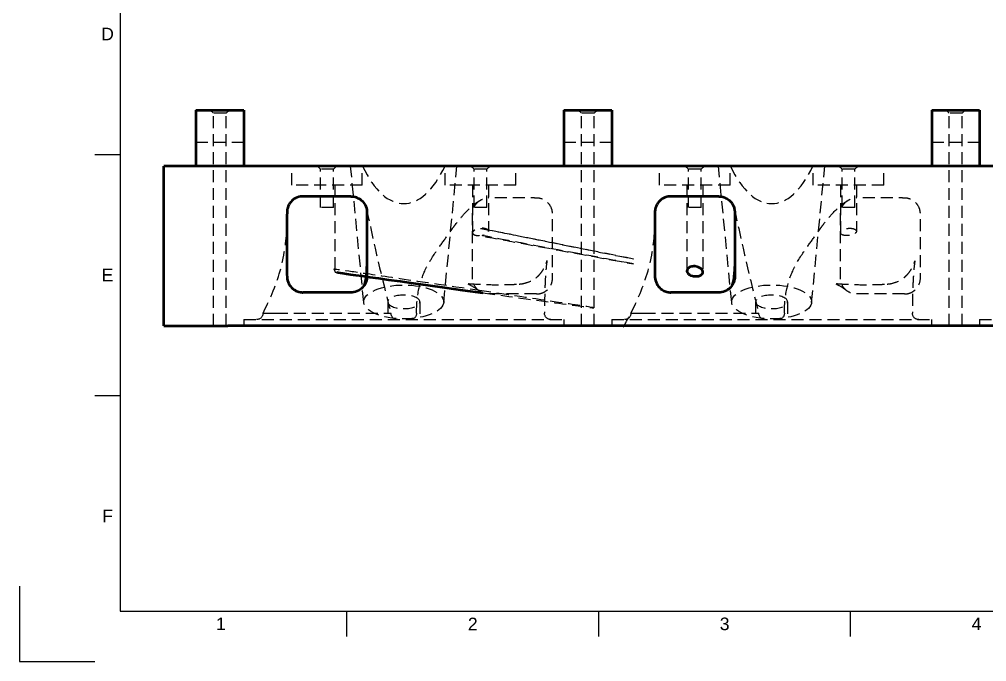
# Model space of a CAD drawing. Header units: millimetres. Extents: x 0 to 420, y 0 to 297.
# Drawn here: x 0 to 192, y 0 to 127.5 of the extents above; entities that cross this region are included whole.
import ezdxf
from ezdxf.enums import TextEntityAlignment as Align

# ---------------------------------------------------------------- set-up
doc = ezdxf.new("R2010")
doc.units = ezdxf.units.MM
doc.header["$LTSCALE"] = 0.75
doc.linetypes.add('HIDDEN2', pattern=[4.7625, 3.175, -1.5875])
for name, color, linetype, lineweight in [('BORDER', 7, 'Continuous', 25), ('Hidden', 7, 'HIDDEN2', 25), ('Visible', 7, 'Continuous', 50)]:
    doc.layers.add(name, color=color, linetype=linetype, lineweight=lineweight)
doc.styles.add('FusionTitle', font='Arial.ttf')

# ---------------------------------------------------------------- blocks, each defined once
blk = doc.blocks.new('ISO_A3_SHEET')
at = {"layer": 'BORDER'}
for p, q in [((20, 287), (20, 10)), ((15, 100.66667), (20, 100.66667)), ((15, 52.83334), (20, 52.83334)), ((20, 10), (410, 10)), ((65, 5), (65, 10)), ((115, 5), (115, 10)), ((165, 5), (165, 10))]:
    blk.add_line(p, q, dxfattribs=at)
at = {"layer": 'Defpoints'}
for p, q in [((0, 15), (0, 0)), ((0, 0), (15, 0))]:
    blk.add_line(p, q, dxfattribs=at)
at = {"layer": 'BORDER', "style": 'FusionTitle'}
for s, p in [('D', (17.5, 124.58334)), ('E', (17.5, 76.75001)), ('F', (17.5, 28.91668)), ('1', (40, 7.5)), ('2', (90, 7.5)), ('3', (140, 7.5)), ('4', (190, 7.5))]:
    blk.add_text(s, height=2.5, dxfattribs=at).set_placement(p, align=Align.MIDDLE)

msp = doc.modelspace()

# ---------------------------------------------------------------- linework, layer by layer
at = {"layer": 'Hidden'}
for p, q in [((38.5293, 108.8678), (37.9007, 109.4965)), ((41.082, 108.8678), (41.7107, 109.4965)), ((111.5543, 108.8678), (110.9257, 109.4965)), ((114.107, 108.8678), (114.7357, 109.4965)), ((184.5793, 108.8678), (183.9507, 109.4965)), ((187.132, 108.8678), (187.7607, 109.4965)), ((41.082, 108.8678), (38.5293, 108.8678)), ((38.5293, 66.6315), (38.5293, 108.8678)), ((41.082, 66.6315), (41.082, 108.8678)), ((114.107, 108.8678), (111.5543, 108.8678)), ((111.5543, 66.6315), (111.5543, 108.8678)), ((114.107, 66.6315), (114.107, 108.8678)), ((187.132, 108.8678), (184.5793, 108.8678)), ((184.5793, 66.6315), (184.5793, 108.8678)), ((187.132, 66.6315), (187.132, 108.8678)), ((35.0557, 103.1465), (44.5557, 103.1465)), ((108.0807, 103.1465), (117.5807, 103.1465)), ((181.1057, 103.1465), (190.6057, 103.1465)), ((54.0657, 94.5715), (54.0657, 98.3815)), ((59.7893, 97.7528), (59.1607, 98.3815)), ((62.342, 97.7528), (62.9707, 98.3815)), ((68.3748, 71.2748), (65.7559, 98.3815)), ((68.0657, 94.5715), (68.0657, 98.3815)), ((84.2366, 71.2748), (86.8555, 98.3815)), ((84.5457, 94.5715), (84.5457, 98.3815)), ((90.2693, 97.7528), (89.6407, 98.3815)), ((92.822, 97.7528), (93.4507, 98.3815)), ((98.5457, 94.5715), (98.5457, 98.3815)), ((127.0907, 94.5715), (127.0907, 98.3815)), ((132.8143, 97.7528), (132.1857, 98.3815)), ((135.367, 97.7528), (135.9957, 98.3815)), ((141.3998, 71.2748), (138.7809, 98.3815)), ((141.0907, 94.5715), (141.0907, 98.3815)), ((157.2616, 71.2748), (159.8805, 98.3815)), ((157.5707, 94.5715), (157.5707, 98.3815)), ((163.2943, 97.7528), (162.6657, 98.3815)), ((165.847, 97.7528), (166.4757, 98.3815)), ((171.5707, 94.5715), (171.5707, 98.3815)), ((62.342, 97.7528), (59.7893, 97.7528)), ((59.7893, 90.1265), (59.7893, 97.7528)), ((62.342, 90.1265), (62.342, 97.7528)), ((92.822, 97.7528), (90.2693, 97.7528)), ((90.2693, 90.1265), (90.2693, 97.7528)), ((92.822, 90.1265), (92.822, 97.7528)), ((135.367, 97.7528), (132.8143, 97.7528)), ((132.8143, 90.1265), (132.8143, 97.7528)), ((135.367, 90.1265), (135.367, 97.7528)), ((165.847, 97.7528), (163.2943, 97.7528)), ((163.2943, 90.1265), (163.2943, 97.7528)), ((165.847, 90.1265), (165.847, 97.7528)), ((68.0657, 94.5715), (54.0657, 94.5715)), ((62.6532, 94.5715), (62.6532, 77.3301)), ((98.5457, 94.5715), (84.5457, 94.5715)), ((89.9582, 94.5715), (89.9582, 85.1497)), ((93.1332, 94.5715), (93.1332, 85.4119)), ((141.0907, 94.5715), (127.0907, 94.5715)), ((132.5032, 94.5715), (132.5032, 77.5462)), ((135.6782, 94.5715), (135.6782, 77.3301)), ((171.5707, 94.5715), (157.5707, 94.5715)), ((162.9832, 94.5715), (162.9832, 85.1497)), ((166.1582, 94.5715), (166.1582, 85.4119)), ((62.342, 90.1265), (59.7893, 90.1265)), ((92.822, 90.1265), (90.2693, 90.1265)), ((135.367, 90.1265), (132.8143, 90.1265)), ((165.847, 90.1265), (163.2943, 90.1265)), ((73.1307, 71.4117), (73.1307, 67.9015)), ((79.4807, 71.4117), (79.4807, 67.9015)), ((146.1557, 71.4117), (146.1557, 67.9015)), ((152.5057, 71.4117), (152.5057, 67.9015)), ((48.3657, 69.1715), (48.5614, 69.1715)), ((48.5614, 69.1715), (50.8906, 69.1715)), ((50.8906, 69.1715), (73.5579, 69.1715)), ((73.5579, 69.1715), (73.7657, 69.1715)), ((78.8457, 69.1715), (78.8457, 69.1715)), ((121.3907, 69.1715), (121.5864, 69.1715)), ((121.5864, 69.1715), (123.9156, 69.1715)), ((123.9156, 69.1715), (146.5829, 69.1715)), ((146.5829, 69.1715), (146.7907, 69.1715)), ((151.8707, 69.1715), (151.8707, 69.1715)), ((44.5557, 67.9015), (108.0557, 67.9015)), ((44.5557, 67.9015), (44.5557, 66.6315)), ((108.0557, 67.9015), (108.0557, 66.6315)), ((117.5807, 67.9015), (181.0807, 67.9015)), ((117.5807, 67.9015), (117.5807, 66.6315)), ((181.0807, 67.9015), (181.0807, 66.6315)), ((190.6057, 67.9015), (254.1057, 67.9015)), ((190.6057, 67.9015), (190.6057, 66.6315))]:
    msp.add_line(p, q, dxfattribs=at)
for centre, radius, start, end in [((475.0389, 173.91), 414.7175, 191.695986, 194.628697), ((548.0639, 173.91), 414.7175, 191.695986, 194.628697), ((66.7424, 97.4317), 61.5232, 329.698324, 332.655272)]:
    msp.add_arc(centre, radius, start, end, dxfattribs=at)
at = {"layer": 'Hidden', "extrusion": (0, 0, -1)}
for centre, start, end in [((-47.0957, 69.1715), 180, 270), ((-75.0357, 69.1715), 270, 0), ((-77.5757, 69.1715), 180, 270), ((-105.5157, 69.1715), 270, 0), ((-120.1207, 69.1715), 180, 270), ((-148.0607, 69.1715), 270, 0), ((-150.6007, 69.1715), 180, 270), ((-178.5407, 69.1715), 270, 0)]:
    msp.add_arc(centre, 1.27, start, end, dxfattribs=at)
at = {"layer": 'Hidden'}
for centre, major_axis, ratio, start_param, end_param in [((76.3057, 120.7333), (0, 29.8194), 0.41511327, 2.41821558, 3.86496972), ((149.3307, 120.7333), (0, 29.8194), 0.41511327, 2.41821558, 3.86496972), ((76.3057, 71.4117), (-7.9375, 0), 0.42261826, 3.14159265, 9.42477796), ((149.3307, 71.4117), (-7.9375, 0), 0.42261826, 3.14159265, 9.42477796)]:
    msp.add_ellipse(centre, major_axis=major_axis, ratio=ratio, start_param=start_param, end_param=end_param, dxfattribs=at)
at = {"layer": 'Hidden', "extrusion": (0, 0, -1)}
for centre in [(76.3057, 71.4117), (149.3307, 71.4117)]:
    msp.add_ellipse(centre, major_axis=(-3.175, 0), ratio=0.42261826, dxfattribs=at)
at = {"layer": 'Hidden'}
for points, knots in [([(78.8455, 69.1715), (78.8455, 70.7969), (78.9862, 72.4512), (79.5952, 75.3133), (80.0291, 76.5798), (81.2598, 79.2095), (82.12, 80.5474), (83.6343, 82.7257), (84.2944, 83.6217), (85.2544, 84.9647), (85.559, 85.4039), (86.0299, 86.0625), (86.2495, 86.3622), (87.0928, 87.4835), (87.6486, 88.1536), (89.2275, 89.9024), (90.1037, 90.6379), (90.9911, 91.2707), (91.1879, 91.3981), (91.5144, 91.5945), (91.5969, 91.6399), (91.7242, 91.703)], [0, 0, 0, 0, 0.97523678, 0.97523678, 1.83841052, 1.83841052, 2.90677463, 2.90677463, 3.72627815, 3.72627815, 4.20598246, 4.20598246, 4.67127649, 4.67127649, 6.07000924, 6.07000924, 8.95915288, 8.95915288, 9.92362988, 9.92362988, 10.8911629, 10.8911629, 10.8911629, 10.8911629]), ([(102.6557, 72.9815), (102.4626, 72.9815), (102.2695, 72.9815), (101.8845, 72.9815), (101.6925, 72.9815), (101.1191, 72.9815), (100.7377, 72.9815), (99.5997, 72.9815), (98.8432, 72.9815), (96.5667, 72.9815), (95.0468, 72.9815), (93.036, 72.9815), (92.7189, 72.9815), (91.8032, 73.2232), (91.4371, 73.4568), (90.7844, 73.9501), (90.5321, 74.3102), (90.1159, 75.0238), (90.0215, 75.4522), (89.9557, 75.9478), (89.9557, 76.1054), (89.9557, 80.3771), (89.9557, 83.0102), (89.9557, 86.3056), (89.9557, 86.9679), (89.9557, 89.0579), (89.9334, 89.1969), (90.1981, 90.1733), (90.4199, 90.5425), (90.9277, 91.1956), (91.2674, 91.4489), (91.8024, 91.7537), (92.0588, 91.8581), (92.5896, 91.9964), (92.8606, 92.0315), (93.1307, 92.0315)], [0.000001, 0.000001, 0.000001, 0.000001, 0.1158498, 0.1158498, 0.23104921, 0.23104921, 0.45987838, 0.45987838, 0.91381691, 0.91381691, 1.82574923, 1.82574923, 2.12033978, 2.12033978, 2.49844057, 2.49844057, 3.22876538, 3.22876538, 4.59923632, 4.59923632, 5.59579782, 5.59579782, 7.19724328, 7.19724328, 7.60005663, 7.60005663, 8.46839848, 8.46839848, 9.32103502, 9.32103502, 10.5690705, 10.5690705, 11.5958256, 11.5958256, 12.59361093, 12.59361093, 12.59361093, 12.59361093]), ([(102.6557, 72.9815), (102.7494, 72.9815), (103.0622, 72.9815), (103.7276, 73.1548), (103.984, 73.2592), (104.519, 73.5641), (104.8587, 73.8173), (105.3665, 74.4705), (105.5883, 74.8396), (105.853, 75.816), (105.8307, 75.955), (105.8307, 78.0451), (105.8307, 78.7074), (105.8307, 82.0028), (105.8307, 84.6359), (105.8307, 88.9075), (105.8307, 89.0652), (105.7649, 89.5607), (105.6705, 89.9891), (105.2542, 90.7027), (105.002, 91.0629), (104.3493, 91.5561), (103.9832, 91.7898), (103.0675, 92.0315), (102.7504, 92.0315), (99.2165, 92.0315), (96.1736, 92.0315), (93.1307, 92.0315)], [-13.1069764, -13.1069764, -13.1069764, -13.1069764, -11.59583525, -11.59583525, -10.56907612, -10.56907612, -9.32104026, -9.32104026, -8.46840347, -8.46840347, -7.60006244, -7.60006244, -7.19724839, -7.19724839, -5.59580013, -5.59580013, -4.59923718, -4.59923718, -3.22876576, -3.22876576, -2.49844029, -2.49844029, -2.12033896, -2.12033896, -1.82574813, -1.82574813, 0, 0, 0, 0]), ([(151.8705, 69.1715), (151.8705, 70.7969), (152.0112, 72.4512), (152.6202, 75.3133), (153.0541, 76.5798), (154.2848, 79.2095), (155.145, 80.5474), (156.6593, 82.7257), (157.3194, 83.6217), (158.2794, 84.9647), (158.584, 85.4039), (159.0549, 86.0625), (159.2745, 86.3622), (160.1178, 87.4835), (160.6736, 88.1536), (162.2525, 89.9024), (163.1287, 90.6379), (164.0161, 91.2707), (164.2129, 91.3981), (164.5394, 91.5945), (164.6219, 91.6399), (164.7492, 91.703)], [0, 0, 0, 0, 0.97523678, 0.97523678, 1.83841052, 1.83841052, 2.90677463, 2.90677463, 3.72627815, 3.72627815, 4.20598246, 4.20598246, 4.67127649, 4.67127649, 6.07000924, 6.07000924, 8.95915288, 8.95915288, 9.92362988, 9.92362988, 10.8911629, 10.8911629, 10.8911629, 10.8911629]), ([(175.6807, 72.9815), (175.4876, 72.9815), (175.2945, 72.9815), (174.9095, 72.9815), (174.7175, 72.9815), (174.1441, 72.9815), (173.7627, 72.9815), (172.6247, 72.9815), (171.8682, 72.9815), (169.5917, 72.9815), (168.0718, 72.9815), (166.061, 72.9815), (165.7439, 72.9815), (164.8282, 73.2232), (164.4621, 73.4568), (163.8094, 73.9501), (163.5571, 74.3102), (163.1409, 75.0238), (163.0465, 75.4522), (162.9807, 75.9478), (162.9807, 76.1054), (162.9807, 80.3771), (162.9807, 83.0102), (162.9807, 86.3056), (162.9807, 86.9679), (162.9807, 89.0579), (162.9584, 89.1969), (163.2231, 90.1733), (163.4449, 90.5425), (163.9527, 91.1956), (164.2924, 91.4489), (164.8274, 91.7537), (165.0838, 91.8581), (165.6146, 91.9964), (165.8856, 92.0315), (166.1557, 92.0315)], [0.000001, 0.000001, 0.000001, 0.000001, 0.1158498, 0.1158498, 0.23104921, 0.23104921, 0.45987838, 0.45987838, 0.91381691, 0.91381691, 1.82574923, 1.82574923, 2.12033978, 2.12033978, 2.49844057, 2.49844057, 3.22876538, 3.22876538, 4.59923632, 4.59923632, 5.59579782, 5.59579782, 7.19724328, 7.19724328, 7.60005663, 7.60005663, 8.46839848, 8.46839848, 9.32103502, 9.32103502, 10.56907049, 10.56907049, 11.5958256, 11.5958256, 12.59361093, 12.59361093, 12.59361093, 12.59361093]), ([(175.6807, 72.9815), (175.7744, 72.9815), (176.0872, 72.9815), (176.7526, 73.1548), (177.009, 73.2592), (177.544, 73.5641), (177.8837, 73.8173), (178.3915, 74.4705), (178.6133, 74.8396), (178.878, 75.816), (178.8557, 75.955), (178.8557, 78.0451), (178.8557, 78.7074), (178.8557, 82.0028), (178.8557, 84.6359), (178.8557, 88.9075), (178.8557, 89.0652), (178.7899, 89.5607), (178.6955, 89.9891), (178.2792, 90.7027), (178.027, 91.0629), (177.3743, 91.5561), (177.0082, 91.7898), (176.0925, 92.0315), (175.7754, 92.0315), (172.2415, 92.0315), (169.1986, 92.0315), (166.1557, 92.0315)], [-13.1069764, -13.1069764, -13.1069764, -13.1069764, -11.59583525, -11.59583525, -10.56907612, -10.56907612, -9.32104026, -9.32104026, -8.46840347, -8.46840347, -7.60006244, -7.60006244, -7.19724839, -7.19724839, -5.59580013, -5.59580013, -4.59923718, -4.59923718, -3.22876576, -3.22876576, -2.49844029, -2.49844029, -2.12033896, -2.12033896, -1.82574813, -1.82574813, 0, 0, 0, 0]), ([(48.3659, 69.1714), (49.5619, 71.4874), (50.8851, 74.4841), (52.7183, 80.9075), (53.0575, 84.4126), (53.1198, 86.4746), (53.1231, 86.7455), (53.1253, 87.0232), (53.1255, 87.0945), (53.1257, 87.1905), (53.1257, 87.1908), (53.1257, 87.215)], [0, 0, 0, 0, 3.65409607, 3.65409607, 7.58135328, 7.58135328, 8.36320765, 8.36320765, 8.76020103, 8.76020103, 9.15919183, 9.15919183, 9.15919183, 9.15919183]), ([(121.3909, 69.1714), (122.5869, 71.4874), (123.9101, 74.4841), (125.7433, 80.9075), (126.0825, 84.4126), (126.1448, 86.4746), (126.1481, 86.7455), (126.1503, 87.0232), (126.1505, 87.0945), (126.1507, 87.1905), (126.1507, 87.1908), (126.1507, 87.215)], [0, 0, 0, 0, 3.65409607, 3.65409607, 7.58135328, 7.58135328, 8.36320765, 8.36320765, 8.76020103, 8.76020103, 9.15919183, 9.15919183, 9.15919183, 9.15919183]), ([(121.9252, 79.9194), (91.4367, 86.0061), (91.3293, 85.992), (91.2234, 85.9729), (91.1176, 85.9539), (91.0149, 85.9301), (90.9181, 85.9026), (90.8212, 85.875), (90.7284, 85.8432), (90.643, 85.8086), (90.5576, 85.774), (90.4796, 85.7366), (90.4085, 85.6968), (90.3374, 85.6569), (90.2735, 85.6145), (90.2187, 85.5712), (90.1638, 85.528), (90.1173, 85.4834), (90.079, 85.4377), (90.0025, 85.3462), (89.9621, 85.2541), (89.9585, 85.1627), (89.9548, 85.0713), (89.988, 84.9854), (90.0605, 84.9054), (90.0967, 84.8654), (90.1419, 84.8283), (90.196, 84.7939), (90.2501, 84.7596), (90.3137, 84.7278), (90.3863, 84.6995), (90.4588, 84.6712), (90.5386, 84.6471), (90.6256, 84.627), (90.7126, 84.607), (90.8083, 84.5909), (90.9078, 84.5799), (91.0074, 84.5689), (91.1107, 84.5627), (91.2179, 84.5615), (91.3251, 84.5602), (91.4357, 84.5641), (121.881, 78.9547)], [0.0104398138, 0.0104398138, 0.0104398138, 0.0104398138, 0.0110916711, 0.0110916711, 0.0110916711, 0.0117435285, 0.0117435285, 0.0117435285, 0.0123953858, 0.0123953858, 0.0123953858, 0.0130472431, 0.0130472431, 0.0130472431, 0.0136991005, 0.0136991005, 0.0136991005, 0.0143509578, 0.0143509578, 0.0143509578, 0.0156546725, 0.0156546725, 0.0156546725, 0.0169583871, 0.0169583871, 0.0169583871, 0.0176102445, 0.0176102445, 0.0176102445, 0.0182621018, 0.0182621018, 0.0182621018, 0.0189139591, 0.0189139591, 0.0189139591, 0.0195658164, 0.0195658164, 0.0195658164, 0.0202176738, 0.0202176738, 0.0202176738, 0.0208695311, 0.0208695311, 0.0208695311, 0.0208695311]), ([(121.881, 78.9547), (91.6558, 84.5817), (91.7633, 84.5953), (91.8684, 84.6132), (91.9735, 84.6312), (92.0773, 84.6539), (92.1746, 84.6801), (92.272, 84.7063), (92.3636, 84.7361), (92.4496, 84.7693), (92.5356, 84.8025), (92.6148, 84.8387), (92.6858, 84.877), (92.7567, 84.9152), (92.8206, 84.9561), (92.8758, 84.9985), (92.931, 85.0409), (92.9772, 85.0844), (93.0149, 85.129), (93.0525, 85.1735), (93.0817, 85.2196), (93.1015, 85.2653), (93.1212, 85.3111), (93.1317, 85.3567), (93.1331, 85.4021), (93.1344, 85.4475), (93.1263, 85.493), (93.1089, 85.5368), (93.0915, 85.5806), (93.065, 85.6228), (93.029, 85.6635), (92.993, 85.7041), (92.9469, 85.7434), (92.8925, 85.7794), (92.8381, 85.8153), (92.7753, 85.8482), (92.7036, 85.8778), (92.6318, 85.9074), (92.5503, 85.9338), (92.4634, 85.9553), (92.3764, 85.9768), (92.2831, 85.9938), (92.1831, 86.0059), (92.0831, 86.018), (91.9783, 86.025), (91.8718, 86.0265), (91.7653, 86.0281), (91.6548, 86.0243), (121.9252, 79.9194)], [0.0000000038, 0.0000000038, 0.0000000038, 0.0000000038, 0.0006524884, 0.0006524884, 0.0006524884, 0.0013049767, 0.0013049767, 0.0013049767, 0.0019574651, 0.0019574651, 0.0019574651, 0.0026099535, 0.0026099535, 0.0026099535, 0.0032624418, 0.0032624418, 0.0032624418, 0.0039149302, 0.0039149302, 0.0039149302, 0.0045674185, 0.0045674185, 0.0045674185, 0.0052199069, 0.0052199069, 0.0052199069, 0.0058723953, 0.0058723953, 0.0058723953, 0.0065248836, 0.0065248836, 0.0065248836, 0.007177372, 0.007177372, 0.007177372, 0.0078298604, 0.0078298604, 0.0078298604, 0.0084823487, 0.0084823487, 0.0084823487, 0.0091348371, 0.0091348371, 0.0091348371, 0.0097873255, 0.0097873255, 0.0097873255, 0.0104398087, 0.0104398087, 0.0104398087, 0.0104398087]), ([(164.5707, 86.0152), (164.49, 86.0085), (164.4096, 85.9989), (164.1496, 85.9587), (163.978, 85.9172), (163.6277, 85.8006), (163.4612, 85.721), (163.1939, 85.543), (163.0961, 85.4452), (162.9789, 85.2392), (162.9666, 85.1317), (163.0415, 84.9389), (163.1205, 84.8535), (163.3477, 84.7179), (163.4842, 84.6657), (163.7953, 84.5934), (163.9623, 84.5717), (164.281, 84.5583), (164.4255, 84.5613), (164.5705, 84.5729), (164.7518, 84.5874), (164.9298, 84.6152), (165.29, 84.6995), (165.4644, 84.7587), (165.7685, 84.9005), (165.8937, 84.9828), (166.0843, 85.1661), (166.1419, 85.2672), (166.1691, 85.472), (166.1343, 85.5748), (165.9746, 85.7512), (165.8603, 85.8257), (165.5828, 85.9357), (165.4322, 85.9745), (165.1184, 86.0193), (164.963, 86.0289), (164.7254, 86.0255), (164.6479, 86.0216), (164.5707, 86.0152)], [1.04962898, 1.04962898, 1.04962898, 1.04962898, 1.09844385, 1.09844385, 1.20925602, 1.20925602, 1.34662769, 1.34662769, 1.4871619, 1.4871619, 1.63886742, 1.63886742, 1.778588, 1.778588, 1.90061549, 1.90061549, 2.01210029, 2.01210029, 2.09939536, 2.09939536, 2.09939536, 2.20848338, 2.20848338, 2.33383543, 2.33383543, 2.46447273, 2.46447273, 2.60744396, 2.60744396, 2.75706908, 2.75706908, 2.89129081, 2.89129081, 3.00484686, 3.00484686, 3.10228708, 3.10228708, 3.14902435, 3.14902435, 3.14902435, 3.14902435]), ([(99.2236, 74.9498), (99.5495, 74.9711), (99.9601, 75.0261), (100.924, 75.2784), (101.513, 75.5081), (102.3427, 76.0223), (102.6125, 76.2228), (102.8904, 76.4789), (102.9193, 76.5063), (102.9507, 76.5366), (102.9534, 76.5392), (102.9573, 76.543), (102.9586, 76.5443), (102.9601, 76.5458), (102.9604, 76.5461), (102.9808, 76.5659), (103.0071, 76.592), (103.099, 76.6841), (103.1666, 76.7546), (103.4309, 77.0421), (103.6161, 77.2709), (103.9481, 77.7411), (104.0975, 77.9868), (104.2893, 78.3494), (104.3506, 78.4764), (104.4727, 78.7488), (104.5273, 78.888), (104.6127, 79.1221), (104.6434, 79.2174), (104.6972, 79.3939), (104.7144, 79.4601), (104.7383, 79.5551), (104.7423, 79.5753), (104.7423, 79.5753), (104.7417, 79.5723), (104.7333, 79.53), (104.7075, 79.3863), (104.6271, 78.8121), (104.5615, 78.2415), (104.465, 77.025), (104.4314, 76.5297), (104.3771, 75.5316), (104.355, 75.0546), (104.3033, 73.6866), (104.2781, 72.7054), (104.2514, 70.8722), (104.2459, 70.0176), (104.2459, 69.1715)], [0, 0, 0, 0, 0.39509927, 0.39509927, 0.86884352, 0.86884352, 1.10553329, 1.10553329, 1.13342997, 1.13342997, 1.13604514, 1.13604514, 1.1372686, 1.1372686, 1.13757446, 1.13757446, 1.15715042, 1.15715042, 1.21588948, 1.21588948, 1.39254722, 1.39254722, 1.56771068, 1.56771068, 1.66590891, 1.66590891, 1.79907516, 1.79907516, 1.93881864, 1.93881864, 2.12922939, 2.12922939, 2.35404676, 2.35404676, 2.43925978, 2.43925978, 2.99462682, 2.99462682, 3.92329253, 3.92329253, 4.42121707, 4.42121707, 4.80060387, 4.80060387, 5.42999731, 5.42999731, 5.93769489, 5.93769489, 5.93769489, 5.93769489]), ([(172.2486, 74.9498), (172.2497, 74.9499), (172.2499, 74.9499), (172.2525, 74.9501), (172.2545, 74.9502), (172.2625, 74.9507), (172.2685, 74.9511), (172.2925, 74.9528), (172.3109, 74.9542), (172.3852, 74.9601), (172.4431, 74.9654), (172.6827, 74.9912), (172.88, 75.0206), (173.6223, 75.1715), (174.2452, 75.3743), (175.1294, 75.8644), (175.4053, 76.0474), (175.7296, 76.3129), (175.7929, 76.3673), (175.8781, 76.4444), (175.9012, 76.4657), (175.9412, 76.5034), (175.9582, 76.5197), (175.9783, 76.5391), (175.9815, 76.5422), (175.9849, 76.5456), (175.9852, 76.5459), (175.9856, 76.5463), (175.9857, 76.5464), (175.9859, 76.5465), (175.9859, 76.5466), (175.986, 76.5466), (175.986, 76.5467), (175.9933, 76.5538), (176.0028, 76.5631), (176.0363, 76.5961), (176.0612, 76.621), (176.1601, 76.7213), (176.2326, 76.7981), (176.5158, 77.1123), (176.7128, 77.3636), (177.0366, 77.8434), (177.1714, 78.074), (177.3429, 78.408), (177.3971, 78.523), (177.5095, 78.778), (177.5611, 78.911), (177.6437, 79.1399), (177.6737, 79.234), (177.7261, 79.4079), (177.7425, 79.472), (177.7637, 79.5575), (177.7673, 79.5753), (177.7673, 79.5753), (177.7663, 79.5703), (177.7551, 79.5127), (177.727, 79.353), (177.642, 78.7291), (177.5743, 78.1209), (177.4773, 76.8418), (177.4447, 76.3365), (177.3926, 75.3312), (177.3717, 74.8573), (177.3229, 73.4969), (177.2995, 72.5252), (177.2757, 70.7578), (177.2709, 69.9613), (177.2709, 69.1715)], [0, 0, 0, 0, 0.0008, 0.0008, 0.0032, 0.0032, 0.01040003, 0.01040003, 0.03200081, 0.03200081, 0.09682031, 0.09682031, 0.29161705, 0.29161705, 0.80063108, 0.80063108, 1.03759231, 1.03759231, 1.09618382, 1.09618382, 1.11815132, 1.11815132, 1.13462671, 1.13462671, 1.13771579, 1.13771579, 1.13800539, 1.13800539, 1.13811399, 1.13811399, 1.13815472, 1.13815472, 1.13818526, 1.13818526, 1.14525005, 1.14525005, 1.16644493, 1.16644493, 1.23004468, 1.23004468, 1.4214558, 1.4214558, 1.58590906, 1.58590906, 1.67660276, 1.67660276, 1.80672483, 1.80672483, 1.94908489, 1.94908489, 2.14414083, 2.14414083, 2.35462115, 2.35462115, 2.46478023, 2.46478023, 3.04022928, 3.04022928, 3.98935052, 3.98935052, 4.4792971, 4.4792971, 4.8472297, 4.8472297, 5.4644363, 5.4644363, 5.93831125, 5.93831125, 5.93831125, 5.93831125]), ([(91.8341, 73.591), (62.3218, 77.9719), (62.3639, 77.9318), (62.4014, 77.8912), (62.4542, 77.834), (62.4988, 77.7755), (62.5354, 77.7156), (62.572, 77.6557), (62.6002, 77.5948), (62.6197, 77.5346)], [0.00290755207, 0.00290755207, 0.00290755207, 0.00290755207, 0.00338875235, 0.00338875235, 0.00338875235, 0.00406650282, 0.00406650282, 0.00406650282, 0.00474425329, 0.00474425329, 0.00474425329, 0.00474425329]), ([(62.6197, 77.5346), (62.6393, 77.4743), (62.6503, 77.4142), (62.6527, 77.3544), (62.653, 77.3463), (62.6532, 77.3382), (63.0263, 77.2787)], [0.004744253291, 0.004744253291, 0.004744253291, 0.004744253291, 0.005422003761, 0.005422003761, 0.005422003761, 0.005513723215, 0.005513723215, 0.005513723215, 0.005513723215]), ([(91.1185, 73.7005), (91.113, 73.705), (91.1274, 73.6935), (91.0759, 73.7337), (91.0328, 73.7669), (90.8672, 73.8902), (90.7085, 74.0037), (90.0983, 74.4077), (89.5132, 74.7407), (88.8506, 75.006), (88.6894, 75.058), (88.5744, 75.088), (88.5546, 75.0922), (88.5546, 75.0922), (88.5563, 75.0918), (88.5698, 75.0894), (88.593, 75.0853), (88.667, 75.0765), (88.6948, 75.0735), (88.7361, 75.0698), (88.7462, 75.069), (88.7618, 75.0677), (88.7535, 75.0683), (88.769, 75.0671), (88.7693, 75.0671), (88.77, 75.0671), (88.7705, 75.067), (88.7722, 75.0669), (88.7736, 75.0668), (88.803, 75.0645), (88.8312, 75.0623), (89.0101, 75.0487), (89.1618, 75.0375), (90.5998, 74.9352), (91.9759, 74.8673), (94.725, 74.8062), (96.1332, 74.815), (98.0548, 74.8827), (98.8997, 74.9287), (99.2236, 74.9498)], [0, 0, 0, 0, 0.36643542, 0.36643542, 0.7310882, 0.7310882, 1.45526298, 1.45526298, 3.1254408, 3.1254408, 3.68298887, 3.68298887, 3.86909926, 3.86909926, 3.92190625, 3.92190625, 4.05897529, 4.05897529, 4.11785838, 4.11785838, 4.12764893, 4.12764893, 4.13743947, 4.13743947, 4.13759241, 4.13759241, 4.13789827, 4.13789827, 4.13874614, 4.13874614, 4.15683413, 4.15683413, 4.25331905, 4.25331905, 5.06612085, 5.06612085, 5.90357189, 5.90357189, 6.29621666, 6.29621666, 6.29621666, 6.29621666]), ([(164.1435, 73.7005), (164.1428, 73.7011), (164.1548, 73.6915), (164.1279, 73.7127), (164.1031, 73.7321), (164.0031, 73.8082), (163.9027, 73.8826), (163.3749, 74.2524), (162.7229, 74.6519), (161.9529, 74.9783), (161.7619, 75.0441), (161.6092, 75.0859), (161.5796, 75.0922), (161.5796, 75.0922), (161.5802, 75.0921), (161.5872, 75.0907), (161.6068, 75.0869), (161.6776, 75.0781), (161.7037, 75.0751), (161.7486, 75.0709), (161.7607, 75.0698), (161.7781, 75.0684), (161.7825, 75.068), (161.7886, 75.0676), (161.7901, 75.0674), (161.7922, 75.0673), (161.7921, 75.0673), (161.7936, 75.0672), (161.794, 75.0671), (161.7965, 75.0669), (161.7985, 75.0668), (161.8033, 75.0664), (161.8061, 75.0662), (161.8235, 75.0649), (161.8382, 75.0637), (161.9313, 75.0566), (162.01, 75.0506), (162.6958, 74.9999), (163.3207, 74.96), (165.3185, 74.8557), (166.7488, 74.8168), (169.0837, 74.8202), (170.0364, 74.8409), (171.2383, 74.8923), (171.5329, 74.907), (171.9179, 74.9292), (172.0135, 74.9349), (172.1401, 74.9428), (172.1716, 74.9448), (172.2136, 74.9475), (172.2241, 74.9482), (172.2381, 74.9491), (172.2416, 74.9494), (172.2462, 74.9497), (172.2474, 74.9497), (172.2486, 74.9498)], [0, 0, 0, 0, 0.2834573, 0.2834573, 0.56591175, 0.56591175, 1.1273341, 1.1273341, 3.01047845, 3.01047845, 3.63903458, 3.63903458, 3.8690298, 3.8690298, 3.89996377, 3.89996377, 4.04698644, 4.04698644, 4.10753227, 4.10753227, 4.12767304, 4.12767304, 4.13438419, 4.13438419, 4.13662114, 4.13662114, 4.13736678, 4.13736678, 4.13761533, 4.13761533, 4.13894092, 4.13894092, 4.14070837, 4.14070837, 4.1501348, 4.1501348, 4.20041125, 4.20041125, 4.5868162, 4.5868162, 5.42013052, 5.42013052, 6.00710905, 6.00710905, 6.20164507, 6.20164507, 6.26645015, 6.26645015, 6.28805034, 6.28805034, 6.29525035, 6.29525035, 6.29765035, 6.29765035, 6.29845035, 6.29845035, 6.29845035, 6.29845035]), ([(68.532, 74.8116), (68.5264, 74.8024), (68.5244, 74.7993), (68.5072, 74.7699), (68.4974, 74.7518), (68.4974, 74.7518), (68.4998, 74.7564), (68.5059, 74.7698)], [0, 0, 0, 0, 0.80983093, 0.80983093, 1.5505959, 1.5505959, 1.83374426, 1.83374426, 1.83374426, 1.83374426]), ([(141.557, 74.8116), (141.5514, 74.8024), (141.5494, 74.7993), (141.5322, 74.7699), (141.5224, 74.7518), (141.5224, 74.7518), (141.5248, 74.7564), (141.5309, 74.7698)], [0, 0, 0, 0, 0.80983093, 0.80983093, 1.5505959, 1.5505959, 1.83374426, 1.83374426, 1.83374426, 1.83374426])]:
    msp.add_open_spline(points, degree=3, knots=knots, dxfattribs=at)
msp.add_open_spline([(92.0194, 73.2111), (121.3908, 69.1715), (121.3913, 69.1715), (91.8341, 73.591)], degree=3, dxfattribs=at)
at = {"layer": 'Visible'}
for p, q in [((35.0557, 109.4965), (44.5557, 109.4965)), ((35.0557, 109.4965), (35.0557, 98.3815)), ((44.5557, 109.4965), (44.5557, 98.3815)), ((108.0807, 109.4965), (117.5807, 109.4965)), ((108.0807, 109.4965), (108.0807, 98.3815)), ((117.5807, 109.4965), (117.5807, 98.3815)), ((181.1057, 109.4965), (181.1057, 98.3815)), ((181.1057, 109.4965), (190.6057, 109.4965)), ((190.6057, 109.4965), (190.6057, 98.3815)), ((41.3807, 98.3815), (28.6807, 98.3815)), ((28.6807, 66.6315), (28.6807, 98.3815)), ((269.9807, 98.3815), (41.3807, 98.3815)), ((28.6807, 66.6315), (41.3807, 66.6315)), ((269.9807, 66.6315), (41.3807, 66.6315))]:
    msp.add_line(p, q, dxfattribs=at)
for points, knots in [([(65.8257, 92.3465), (62.7828, 92.3465), (59.7399, 92.3465), (56.206, 92.3465), (55.8889, 92.3465), (54.9732, 92.1048), (54.6071, 91.8711), (53.9544, 91.3779), (53.7021, 91.0177), (53.2859, 90.3041), (53.1915, 89.8757), (53.1257, 89.3802), (53.1257, 89.2225), (53.1257, 84.9509), (53.1257, 82.3178), (53.1257, 79.0224), (53.1257, 78.3601), (53.1257, 76.27), (53.1034, 76.131), (53.3681, 75.1546), (53.5899, 74.7855), (54.0977, 74.1323), (54.4374, 73.8791), (54.9724, 73.5742), (55.2288, 73.4698), (55.8942, 73.2965), (56.207, 73.2965), (56.3007, 73.2965)], [0, 0, 0, 0, 1.82574813, 1.82574813, 2.12033896, 2.12033896, 2.49844029, 2.49844029, 3.22876576, 3.22876576, 4.59923718, 4.59923718, 5.59580013, 5.59580013, 7.19724839, 7.19724839, 7.60006244, 7.60006244, 8.46840347, 8.46840347, 9.32104026, 9.32104026, 10.56907612, 10.56907612, 11.59583525, 11.59583525, 13.10697639, 13.10697639, 13.10697639, 13.10697639]), ([(65.8257, 92.3465), (65.9194, 92.3465), (66.2323, 92.3465), (66.898, 92.173), (67.1544, 92.0685), (67.6894, 91.7636), (68.0291, 91.5102), (68.5023, 90.9014), (68.747, 90.5303), (69.0229, 89.5117), (69.0007, 89.3862), (69.0007, 86.9925), (69.0007, 86.302), (69.0007, 82.8607), (69.0007, 80.1099), (69.0007, 76.4299), (69.0007, 76.3027), (68.9535, 75.8633), (68.8759, 75.4402), (68.4663, 74.6782), (68.2232, 74.3322), (67.5897, 73.8116), (67.2282, 73.5788), (66.2345, 73.2778), (65.9944, 73.2965), (64.1012, 73.2965), (63.0161, 73.2965), (60.0542, 73.2965), (58.1774, 73.2965), (56.3007, 73.2965)], [-17.29666648, -17.29666648, -17.29666648, -17.29666648, -14.47198036, -14.47198036, -12.55269358, -12.55269358, -10.22032683, -10.22032683, -8.89359212, -8.89359212, -7.65273954, -7.65273954, -7.1497383, -7.1497383, -5.1457336, -5.1457336, -4.46879784, -4.46879784, -3.38695356, -3.38695356, -2.71361714, -2.71361714, -2.26194176, -2.26194176, -1.77713438, -1.77713438, -1.12604684, -1.12604684, 0, 0, 0, 0]), ([(138.8507, 92.3465), (135.8078, 92.3465), (132.7649, 92.3465), (129.231, 92.3465), (128.9139, 92.3465), (127.9982, 92.1048), (127.6321, 91.8711), (126.9794, 91.3779), (126.7271, 91.0177), (126.3109, 90.3041), (126.2165, 89.8757), (126.1507, 89.3802), (126.1507, 89.2225), (126.1507, 84.9509), (126.1507, 82.3178), (126.1507, 79.0224), (126.1507, 78.3601), (126.1507, 76.27), (126.1284, 76.131), (126.3931, 75.1546), (126.6149, 74.7855), (127.1227, 74.1323), (127.4624, 73.8791), (127.9974, 73.5742), (128.2538, 73.4698), (128.9192, 73.2965), (129.232, 73.2965), (129.3257, 73.2965)], [0, 0, 0, 0, 1.82574813, 1.82574813, 2.12033896, 2.12033896, 2.49844029, 2.49844029, 3.22876576, 3.22876576, 4.59923718, 4.59923718, 5.59580013, 5.59580013, 7.19724839, 7.19724839, 7.60006244, 7.60006244, 8.46840347, 8.46840347, 9.32104026, 9.32104026, 10.56907611, 10.56907611, 11.59583525, 11.59583525, 13.10697639, 13.10697639, 13.10697639, 13.10697639]), ([(138.8507, 92.3465), (138.9444, 92.3465), (139.2573, 92.3465), (139.923, 92.173), (140.1794, 92.0685), (140.7144, 91.7636), (141.0541, 91.5102), (141.5273, 90.9014), (141.772, 90.5303), (142.0479, 89.5117), (142.0257, 89.3862), (142.0257, 86.9925), (142.0257, 86.302), (142.0257, 82.8607), (142.0257, 80.1099), (142.0257, 76.4299), (142.0257, 76.3027), (141.9785, 75.8633), (141.9009, 75.4402), (141.4913, 74.6782), (141.2482, 74.3322), (140.6147, 73.8116), (140.2532, 73.5788), (139.2595, 73.2778), (139.0194, 73.2965), (137.1262, 73.2965), (136.0411, 73.2965), (133.0792, 73.2965), (131.2024, 73.2965), (129.3257, 73.2965)], [-17.29666648, -17.29666648, -17.29666648, -17.29666648, -14.47198036, -14.47198036, -12.55269358, -12.55269358, -10.22032683, -10.22032683, -8.89359212, -8.89359212, -7.65273954, -7.65273954, -7.1497383, -7.1497383, -5.1457336, -5.1457336, -4.46879784, -4.46879784, -3.38695356, -3.38695356, -2.71361714, -2.71361714, -2.26194176, -2.26194176, -1.77713438, -1.77713438, -1.12604684, -1.12604684, 0, 0, 0, 0]), ([(68.5059, 74.7698), (68.5071, 74.7724), (68.5085, 74.7754), (68.5195, 74.8005), (68.5359, 74.8389), (68.5627, 74.918), (68.5698, 74.9399), (68.5779, 74.9673), (68.5802, 74.9751), (68.5835, 74.9868), (68.5794, 74.9723), (68.5837, 74.9875), (68.5837, 74.9875), (68.5837, 74.9877), (68.5838, 74.9878), (68.5838, 74.9881), (68.5839, 74.9883), (68.5844, 74.9901), (68.5848, 74.9916), (68.5862, 74.9964), (68.5871, 74.9995), (68.5897, 75.009), (68.5915, 75.0153), (68.5966, 75.0339), (68.6, 75.0461), (68.621, 75.1235), (68.6379, 75.1884), (68.6969, 75.4246), (68.7341, 75.5934), (68.8702, 76.288), (68.924, 76.7735), (68.9911, 77.6467), (68.9971, 78.0064), (69.0003, 78.2823), (69.0005, 78.3346), (69.0007, 78.405), (69.0007, 78.4052), (69.0007, 78.4229)], [1.83374426, 1.83374426, 1.83374426, 1.83374426, 1.89024617, 1.89024617, 2.25030636, 2.25030636, 2.37026554, 2.37026554, 2.39025802, 2.39025802, 2.4102505, 2.4102505, 2.41031558, 2.41031558, 2.41044574, 2.41044574, 2.41070606, 2.41070606, 2.4127886, 2.4127886, 2.41695369, 2.41695369, 2.42528388, 2.42528388, 2.44146461, 2.44146461, 2.52776367, 2.52776367, 2.75792539, 2.75792539, 3.49979345, 3.49979345, 4.36690242, 4.36690242, 4.65331475, 4.65331475, 4.94121275, 4.94121275, 4.94121275, 4.94121275]), ([(134.0907, 78.4708), (134.1581, 78.4659), (134.2253, 78.458), (134.4576, 78.4211), (134.6151, 78.3781), (134.9602, 78.2457), (135.132, 78.1464), (135.4179, 77.9177), (135.5269, 77.7871), (135.6736, 77.5002), (135.6975, 77.3427), (135.6315, 77.0633), (135.5545, 76.9398), (135.3234, 76.7424), (135.1843, 76.6651), (134.8729, 76.5576), (134.7127, 76.523), (134.3939, 76.49), (134.2424, 76.4871), (134.0899, 76.4966), (133.9167, 76.5074), (133.7468, 76.5339), (133.3976, 76.622), (133.2272, 76.6878), (132.9017, 76.8642), (132.7623, 76.9797), (132.566, 77.2335), (132.5121, 77.3718), (132.4955, 77.6632), (132.5426, 77.8169), (132.7336, 78.0765), (132.8616, 78.186), (133.1553, 78.341), (133.3024, 78.3946), (133.5972, 78.4581), (133.7357, 78.474), (133.9494, 78.4779), (134.0202, 78.4759), (134.0907, 78.4708)], [1.08775334, 1.08775334, 1.08775334, 1.08775334, 1.12855714, 1.12855714, 1.22997922, 1.22997922, 1.37005484, 1.37005484, 1.51955238, 1.51955238, 1.69268195, 1.69268195, 1.84586736, 1.84586736, 1.97554658, 1.97554658, 2.08427305, 2.08427305, 2.1759362, 2.1759362, 2.1759362, 2.28009174, 2.28009174, 2.40294175, 2.40294175, 2.55362044, 2.55362044, 2.70894024, 2.70894024, 2.88003626, 2.88003626, 3.02489541, 3.02489541, 3.13425465, 3.13425465, 3.22099964, 3.22099964, 3.26368953, 3.26368953, 3.26368953, 3.26368953]), ([(141.5309, 74.7698), (141.5321, 74.7724), (141.5335, 74.7754), (141.5445, 74.8005), (141.5609, 74.8389), (141.5877, 74.918), (141.5948, 74.9399), (141.6029, 74.9673), (141.6052, 74.9751), (141.6085, 74.9868), (141.6044, 74.9723), (141.6087, 74.9875), (141.6087, 74.9875), (141.6087, 74.9877), (141.6088, 74.9878), (141.6088, 74.9881), (141.6089, 74.9883), (141.6094, 74.9901), (141.6098, 74.9916), (141.6112, 74.9964), (141.6121, 74.9995), (141.6147, 75.009), (141.6165, 75.0153), (141.6216, 75.0339), (141.625, 75.0461), (141.646, 75.1235), (141.6629, 75.1884), (141.7219, 75.4246), (141.7591, 75.5934), (141.8952, 76.288), (141.949, 76.7735), (142.0161, 77.6467), (142.0221, 78.0064), (142.0253, 78.2823), (142.0255, 78.3346), (142.0257, 78.405), (142.0257, 78.4052), (142.0257, 78.4229)], [1.83374426, 1.83374426, 1.83374426, 1.83374426, 1.89024617, 1.89024617, 2.25030636, 2.25030636, 2.37026554, 2.37026554, 2.39025802, 2.39025802, 2.4102505, 2.4102505, 2.41031558, 2.41031558, 2.41044574, 2.41044574, 2.41070606, 2.41070606, 2.4127886, 2.4127886, 2.41695369, 2.41695369, 2.42528388, 2.42528388, 2.44146461, 2.44146461, 2.52776367, 2.52776367, 2.75792539, 2.75792539, 3.49979345, 3.49979345, 4.36690242, 4.36690242, 4.65331475, 4.65331475, 4.94121275, 4.94121275, 4.94121275, 4.94121275])]:
    msp.add_open_spline(points, degree=3, knots=knots, dxfattribs=at)
msp.add_open_spline([(63.0263, 77.2787), (64.2522, 77.0836), (69.5046, 76.3344), (92.0194, 73.2111)], degree=3, dxfattribs=at)

# ---------------------------------------------------------------- block references
at = {"layer": 'BORDER'}
msp.add_blockref('ISO_A3_SHEET', (0, 0), dxfattribs=at)

doc.saveas('drawing.dxf')
